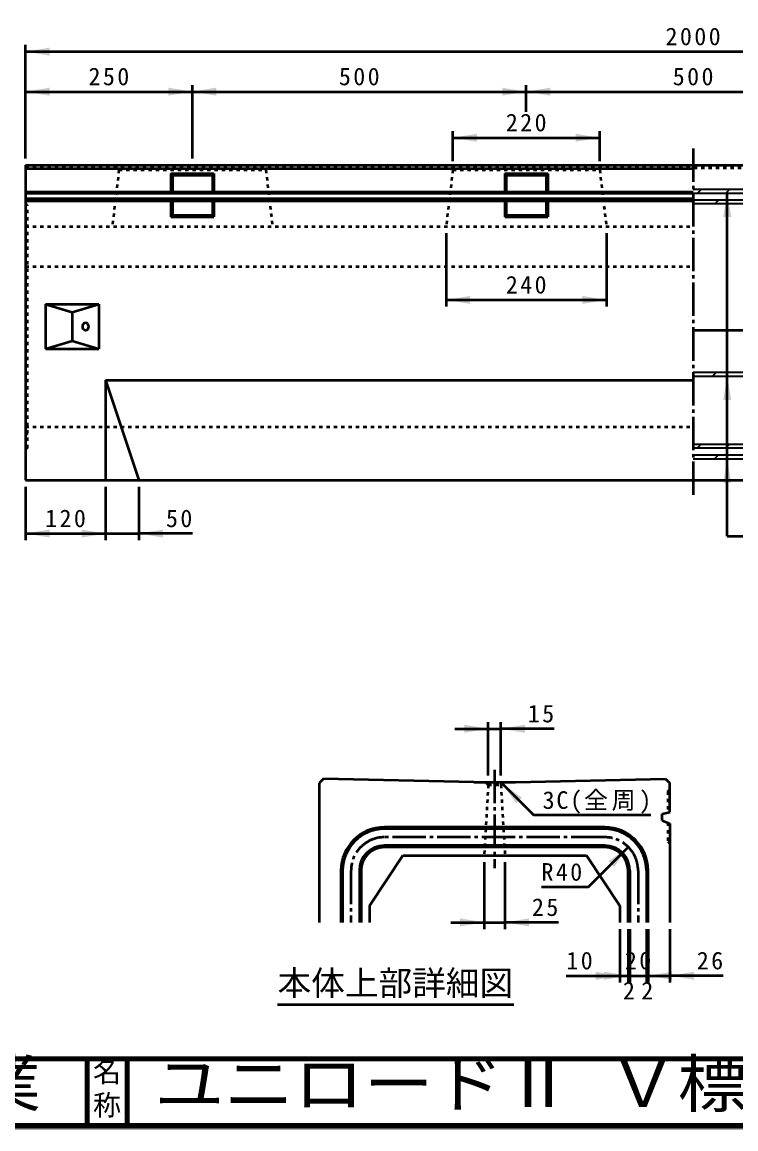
# Model space of a CAD drawing. Units: millimetres, scale not verified. Extents: x 100 to 4105, y 100 to 2870.
# Drawn here: x 1913 to 2982, y 100 to 1758 of the extents above; entities that cross this region are included whole.
import ezdxf
from ezdxf.enums import TextEntityAlignment as Align

# ---------------------------------------------------------------- set-up
doc = ezdxf.new("R2010")
doc.units = ezdxf.units.MM
doc.header["$LTSCALE"] = 5
doc.linetypes.add('USER1', pattern=[2.2, 1, -1.2])
doc.linetypes.add('USER2', pattern=[13.4, 10, -1.2, 1, -1.2])
doc.layers.add('V-nasSTD', color=7, linetype='Continuous', lineweight=50)
doc.styles.add('ＭＳ ゴシック', font='')
doc.styles.get('ＭＳ ゴシック').set_extended_font_data('MS Gothic')

msp = doc.modelspace()

# ---------------------------------------------------------------- hatches: boundary and pattern name
at = {"layer": 'V-nasSTD'}
for points in [[(1953.814, 1719.89), (1917.814, 1713.89), (1953.814, 1707.89)], [(1953.814, 1659.89), (1917.814, 1653.89), (1953.814, 1647.89)], [(2131.814, 1647.89), (2167.814, 1653.89), (2131.814, 1659.89)], [(2203.814, 1659.89), (2167.814, 1653.89), (2203.814, 1647.89)], [(2631.814, 1647.89), (2667.814, 1653.89), (2631.814, 1659.89)], [(2703.814, 1659.89), (2667.814, 1653.89), (2703.814, 1647.89)], [(2593.814, 1590.89), (2557.814, 1584.89), (2593.814, 1578.89)], [(2741.814, 1578.89), (2777.814, 1584.89), (2741.814, 1590.89)], [(2974.814, 1465.89), (2968.814, 1501.89), (2962.814, 1465.89)], [(2583.814, 1347.89), (2547.814, 1341.89), (2583.814, 1335.89)], [(2751.814, 1335.89), (2787.814, 1341.89), (2751.814, 1347.89)], [(2974.814, 1191.89), (2968.814, 1227.89), (2962.814, 1191.89)], [(2974.814, 1067.89), (2968.814, 1103.89), (2962.814, 1067.89)], [(1953.814, 997.89), (1917.814, 991.89), (1953.814, 985.89)], [(2001.814, 985.89), (2037.814, 991.89), (2001.814, 997.89)], [(2123.814, 997.89), (2087.814, 991.89), (2123.814, 985.89)], [(2574.961, 693.376), (2610.961, 699.376), (2574.961, 705.376)], [(2665.711, 705.376), (2629.711, 699.376), (2665.711, 693.376)], [(2661.285, 596.288), (2631.586, 617.501), (2652.799, 587.803)], [(2799.478, 492.533), (2820.691, 522.231), (2790.993, 501.018)], [(2568.711, 403.376), (2604.711, 409.376), (2568.711, 415.376)], [(2671.961, 415.376), (2635.961, 409.376), (2671.961, 403.376)], [(2771.836, 323.376), (2807.836, 329.376), (2771.836, 335.376)], [(2784.336, 323.376), (2820.336, 329.376), (2784.336, 335.376)], [(2886.336, 335.376), (2850.336, 329.376), (2886.336, 323.376)], [(2918.836, 335.376), (2882.836, 329.376), (2918.836, 323.376)]]:
    msp.add_hatch(color=256, dxfattribs=at).paths.add_polyline_path(points)

# ---------------------------------------------------------------- linework, layer by layer
for p, q in [((1917.814, 1553.89), (1917.814, 1723.89)), ((1917.814, 1713.89), (3917.814, 1713.89)), ((2167.814, 1553.89), (2167.814, 1663.89)), ((2667.814, 1623.89), (2667.814, 1663.89)), ((1917.814, 1653.89), (2167.814, 1653.89)), ((2167.814, 1653.89), (2667.814, 1653.89)), ((2667.814, 1653.89), (3167.814, 1653.89)), ((2557.814, 1549.89), (2557.814, 1594.89)), ((2777.814, 1549.89), (2777.814, 1594.89)), ((2557.814, 1584.89), (2777.814, 1584.89)), ((1917.814, 1543.89), (1917.814, 1071.89)), ((1917.814, 1543.89), (3917.814, 1543.89)), ((1917.814, 1538.89), (2917.814, 1538.89)), ((2135.514, 1531.19), (2200.114, 1531.19)), ((2135.514, 1531.19), (2137.814, 1528.89)), ((2135.514, 1531.19), (2135.514, 1503.905)), ((2137.814, 1528.89), (2197.814, 1528.89)), ((2137.814, 1528.89), (2137.814, 1503.905)), ((2197.814, 1528.89), (2200.114, 1531.19)), ((2197.814, 1528.89), (2197.814, 1503.905)), ((2200.114, 1531.19), (2200.114, 1503.905)), ((2635.514, 1531.19), (2700.114, 1531.19)), ((2635.514, 1531.19), (2637.814, 1528.89)), ((2635.514, 1531.19), (2635.514, 1503.905)), ((2637.814, 1528.89), (2697.814, 1528.89)), ((2637.814, 1528.89), (2637.814, 1503.905)), ((2697.814, 1528.89), (2700.114, 1531.19)), ((2697.814, 1528.89), (2697.814, 1503.905)), ((2700.114, 1531.19), (2700.114, 1503.905)), ((1917.814, 1503.905), (2917.814, 1503.905)), ((1917.814, 1501.89), (2917.814, 1501.89)), ((1917.814, 1493.89), (2917.814, 1493.89)), ((2968.814, 987.89), (2968.814, 1501.89)), ((1917.814, 1490.532), (2917.814, 1490.532)), ((2135.514, 1490.532), (2135.514, 1466.59)), ((2137.814, 1490.532), (2137.814, 1468.89)), ((2197.814, 1490.532), (2197.814, 1468.89)), ((2200.114, 1490.532), (2200.114, 1466.59)), ((2635.514, 1490.532), (2635.514, 1466.59)), ((2637.814, 1490.532), (2637.814, 1468.89)), ((2697.814, 1490.532), (2697.814, 1468.89)), ((2700.114, 1490.532), (2700.114, 1466.59)), ((2135.514, 1466.59), (2137.814, 1468.89)), ((2135.514, 1466.59), (2200.114, 1466.59)), ((2137.814, 1468.89), (2197.814, 1468.89)), ((2197.814, 1468.89), (2200.114, 1466.59)), ((2635.514, 1466.59), (2637.814, 1468.89)), ((2635.514, 1466.59), (2700.114, 1466.59)), ((2637.814, 1468.89), (2697.814, 1468.89)), ((2697.814, 1468.89), (2700.114, 1466.59)), ((2547.814, 1441.89), (2547.814, 1331.89)), ((2787.814, 1441.89), (2787.814, 1331.89)), ((1947.814, 1335.39), (1947.814, 1268.39)), ((1947.814, 1335.39), (2027.814, 1335.39)), ((1947.814, 1335.39), (1987.814, 1323.39)), ((1987.814, 1323.39), (2027.814, 1335.39)), ((2027.814, 1335.39), (2027.814, 1268.39)), ((2547.814, 1341.89), (2787.814, 1341.89)), ((1987.814, 1323.39), (1987.814, 1280.39)), ((4020.814, 1296.14), (2917.814, 1296.14)), ((1947.814, 1268.39), (1987.814, 1280.39)), ((1987.814, 1280.39), (2027.814, 1268.39)), ((1947.814, 1268.39), (2027.814, 1268.39)), ((2037.814, 1221.89), (2037.814, 1071.89)), ((2037.814, 1221.89), (2087.814, 1071.89)), ((2037.814, 1221.89), (2917.814, 1221.89)), ((1917.814, 1071.89), (3917.814, 1071.89)), ((1917.814, 1061.89), (1917.814, 981.89)), ((2037.814, 1061.89), (2037.814, 981.89)), ((2087.814, 1061.89), (2087.814, 981.89)), ((1917.814, 991.89), (2037.814, 991.89)), ((2037.814, 991.89), (2087.814, 991.89)), ((2167.814, 991.89), (2087.814, 991.89)), ((2968.814, 987.89), (3048.814, 987.89)), ((2560.961, 699.376), (2610.961, 699.376)), ((2610.961, 629.376), (2610.961, 709.376)), ((2610.961, 699.376), (2629.711, 699.376)), ((2629.711, 629.376), (2629.711, 709.376)), ((2709.711, 699.376), (2629.711, 699.376)), ((2364.086, 624.376), (2357.836, 618.126)), ((2357.836, 618.126), (2357.836, 409.376)), ((2589.086, 619.376), (2364.086, 624.376)), ((2589.086, 619.376), (2651.586, 619.376)), ((2631.586, 617.501), (2679.297, 569.79)), ((2651.586, 619.376), (2876.586, 624.376)), ((2876.586, 624.376), (2882.836, 618.126)), ((2882.836, 574.395), (2882.836, 618.126)), ((2854.297, 569.79), (2679.297, 569.79)), ((2871.586, 571.876), (2882.836, 574.395)), ((2871.586, 561.876), (2871.586, 571.876)), ((2785.336, 551.876), (2455.336, 551.876)), ((2785.336, 549.376), (2455.336, 549.376)), ((2871.586, 561.876), (2882.836, 557.678)), ((2882.836, 557.678), (2882.836, 409.376)), ((2785.336, 524.376), (2455.336, 524.376)), ((2785.336, 521.876), (2455.336, 521.876)), ((2760.587, 462.127), (2820.691, 522.231)), ((2482.836, 509.376), (2432.836, 434.376)), ((2482.836, 509.376), (2757.836, 509.376)), ((2604.711, 499.376), (2604.711, 399.376)), ((2635.961, 499.376), (2635.961, 399.376)), ((2757.836, 509.376), (2807.836, 434.376)), ((2390.336, 486.876), (2390.336, 409.376)), ((2392.836, 486.876), (2392.836, 409.376)), ((2417.836, 486.876), (2417.836, 409.376)), ((2420.336, 486.876), (2420.336, 409.376)), ((2820.336, 409.376), (2820.336, 486.876)), ((2822.836, 486.876), (2822.836, 409.376)), ((2847.836, 486.876), (2847.836, 409.376)), ((2850.336, 409.376), (2850.336, 486.876)), ((2760.587, 462.127), (2690.587, 462.127)), ((2432.836, 434.376), (2432.836, 409.376)), ((2807.836, 434.376), (2807.836, 409.376)), ((2554.711, 409.376), (2604.711, 409.376)), ((2604.711, 409.376), (2635.961, 409.376)), ((2715.961, 409.376), (2635.961, 409.376)), ((2807.836, 399.376), (2807.836, 319.376)), ((2820.336, 399.376), (2820.336, 319.376)), ((2822.836, 399.376), (2822.836, 319.376)), ((2847.836, 399.376), (2847.836, 319.376)), ((2850.336, 399.376), (2850.336, 319.376)), ((2882.836, 399.376), (2882.836, 319.376)), ((2727.836, 329.376), (2807.836, 329.376)), ((2807.836, 329.376), (2820.336, 329.376)), ((2820.336, 329.376), (2822.836, 329.376)), ((2822.836, 329.376), (2847.836, 329.376)), ((2847.836, 329.376), (2850.336, 329.376)), ((2850.336, 329.376), (2882.836, 329.376)), ((2962.836, 329.376), (2882.836, 329.376)), ((2295.368, 286.542), (2649.377, 286.542))]:
    msp.add_line(p, q, dxfattribs=at)
at = {"layer": 'V-nasSTD', "linetype": 'USER2'}
for p, q in [((2917.814, 1568.89), (2917.814, 1046.89)), ((2620.336, 638.126), (2620.336, 490.626)), ((2785.336, 536.876), (2455.336, 536.876)), ((2405.336, 486.876), (2405.336, 409.376)), ((2835.336, 486.876), (2835.336, 409.376))]:
    msp.add_line(p, q, dxfattribs=at)
at = {"layer": 'V-nasSTD', "linetype": 'USER1'}
for p, q in [((1917.814, 1539.89), (3917.814, 1539.89)), ((2057.814, 1536.89), (2047.814, 1451.89)), ((2057.814, 1536.89), (2054.814, 1539.89)), ((2057.814, 1536.89), (2277.814, 1536.89)), ((2277.814, 1536.89), (2280.814, 1539.89)), ((2277.814, 1536.89), (2287.814, 1451.89)), ((2557.814, 1536.89), (2547.814, 1451.89)), ((2557.814, 1536.89), (2554.814, 1539.89)), ((2557.814, 1536.89), (2777.814, 1536.89)), ((2777.814, 1536.89), (2780.814, 1539.89)), ((2777.814, 1536.89), (2787.814, 1451.89)), ((1920.814, 1483.89), (1917.814, 1485.89)), ((1920.814, 1119.89), (1920.814, 1483.89)), ((1917.814, 1461.89), (1920.814, 1463.89)), ((1917.814, 1451.89), (2917.814, 1451.89)), ((1917.814, 1391.89), (2917.814, 1391.89)), ((1917.814, 1151.89), (2917.814, 1151.89)), ((1917.814, 1141.89), (1920.814, 1139.89)), ((1920.814, 1119.89), (1917.814, 1117.89)), ((2610.961, 615.626), (2604.711, 509.376)), ((2610.961, 615.626), (2607.211, 619.376)), ((2610.961, 615.626), (2629.711, 615.626)), ((2629.711, 615.626), (2633.461, 619.376)), ((2629.711, 615.626), (2635.961, 509.376)), ((2879.961, 605.626), (2882.836, 608.501)), ((2879.961, 605.626), (2879.961, 573.751)), ((2879.961, 558.751), (2879.961, 530.626)), ((2879.961, 530.626), (2882.836, 527.751))]:
    msp.add_line(p, q, dxfattribs=at)
at = {"layer": 'V-nasSTD', "lineweight": 35}
for p, q in [((2917.814, 1507.89), (3019.814, 1507.89)), ((2917.814, 1501.89), (3019.814, 1501.89)), ((2924.247, 1501.89), (2930.247, 1507.89)), ((2966.673, 1501.89), (2972.673, 1507.89)), ((2917.814, 1491.89), (3019.814, 1491.89)), ((3019.814, 1485.89), (2917.814, 1485.89)), ((2950.173, 1485.89), (2956.173, 1491.89)), ((2917.814, 1233.89), (3019.814, 1233.89)), ((2917.814, 1227.89), (3019.814, 1227.89)), ((2946.731, 1227.89), (2952.731, 1233.89)), ((2917.814, 1125.89), (3019.814, 1125.89)), ((3019.814, 1119.89), (2917.814, 1119.89)), ((2923.584, 1119.89), (2929.584, 1125.89)), ((2966.011, 1119.89), (2972.011, 1125.89)), ((2917.814, 1109.89), (3019.814, 1109.89)), ((2917.814, 1103.89), (3019.814, 1103.89)), ((2949.511, 1103.89), (2955.511, 1109.89))]:
    msp.add_line(p, q, dxfattribs=at)
at = {"layer": 'V-nasSTD', "lineweight": 100}
for p, q in [((105, 205), (4100, 205)), ((2010, 205), (2010, 105)), ((2070, 205), (2070, 105)), ((105, 105), (4100, 105))]:
    msp.add_line(p, q, dxfattribs=at)
at = {"layer": 'V-nasSTD', "lineweight": 13}
msp.add_lwpolyline([(100, 100), (100, 2870), (4105, 2870), (4105, 100)], close=True, dxfattribs=at)
at = {"layer": 'V-nasSTD'}
for centre, radius, start, end in [((2455.336, 486.876), 65, 90, 180), ((2455.336, 486.876), 62.5, 90, 180), ((2785.336, 486.876), 65, 0, 90), ((2785.336, 486.876), 62.5, 0, 90), ((2455.336, 486.876), 37.5, 90, 180), ((2455.336, 486.876), 35, 90, 180), ((2785.336, 486.876), 37.5, 0, 90), ((2785.336, 486.876), 35, 0, 90)]:
    msp.add_arc(centre, radius, start, end, dxfattribs=at)
at = {"layer": 'V-nasSTD', "linetype": 'USER2'}
for centre, start, end in [((2455.336, 486.876), 90, 180), ((2785.336, 486.876), 0, 90)]:
    msp.add_arc(centre, 50, start, end, dxfattribs=at)
at = {"layer": 'V-nasSTD'}
msp.add_ellipse((2007.814, 1301.89), major_axis=(0, 6), ratio=0.707107, dxfattribs=at)

# ---------------------------------------------------------------- texts
at = {"layer": 'V-nasSTD', "style": 'ＭＳ ゴシック'}
for s, height, p in [('本体上部詳細図', 36.95, (2295.368, 336.942)), ('2', 26.39, (2812.586, 320.376)), ('2', 26.39, (2840.086, 320.376)), ('名', 30.79, (2018.982, 200.999)), ('称', 30.79, (2018.976, 151.01))]:
    msp.add_text(s, height=height, dxfattribs=at).set_placement(p, align=Align.TOP_LEFT)
at = {"layer": 'V-nasSTD', "style": 'ＭＳ ゴシック', "width": 1.1}
for s, p in [('株式会社船生コンクリート工業', (478.279, 202.55)), ('ユニロードⅡ Ｖ標準', (2111, 202.47))]:
    msp.add_text(s, height=69.65, dxfattribs=at).set_placement(p, align=Align.TOP_LEFT)
at = {"layer": 'V-nasSTD', "char_height": 26.39, "attachment_point": 1, "style": 'ＭＳ ゴシック'}
for s, insert in [('\\T1.2;2000', (2876.414, 1749.89)), ('\\T1.2;250', (2012.214, 1689.89)), ('\\T1.2;500', (2387.214, 1689.89)), ('\\T1.2;500', (2887.214, 1689.89)), ('\\T1.2;220', (2637.214, 1620.89)), ('\\T1.2;240', (2637.214, 1377.89)), ('\\T1.2;120', (1947.214, 1027.89)), ('\\T1.2;50', (2128.214, 1027.89)), ('\\T1.2;15', (2670.111, 735.376)), ('\\T1.15;3C(全周)', (2692.297, 605.79)), ('\\T1.2;R40', (2690.587, 498.127)), ('\\T1.2;25', (2676.361, 445.376)), ('\\T1.2;10', (2727.836, 365.376)), ('\\T1.2;20', (2815.536, 365.376)), ('\\T1.2;26', (2923.236, 365.376))]:
    msp.add_mtext(s, dxfattribs=dict(at, insert=insert))

doc.saveas('drawing.dxf')
